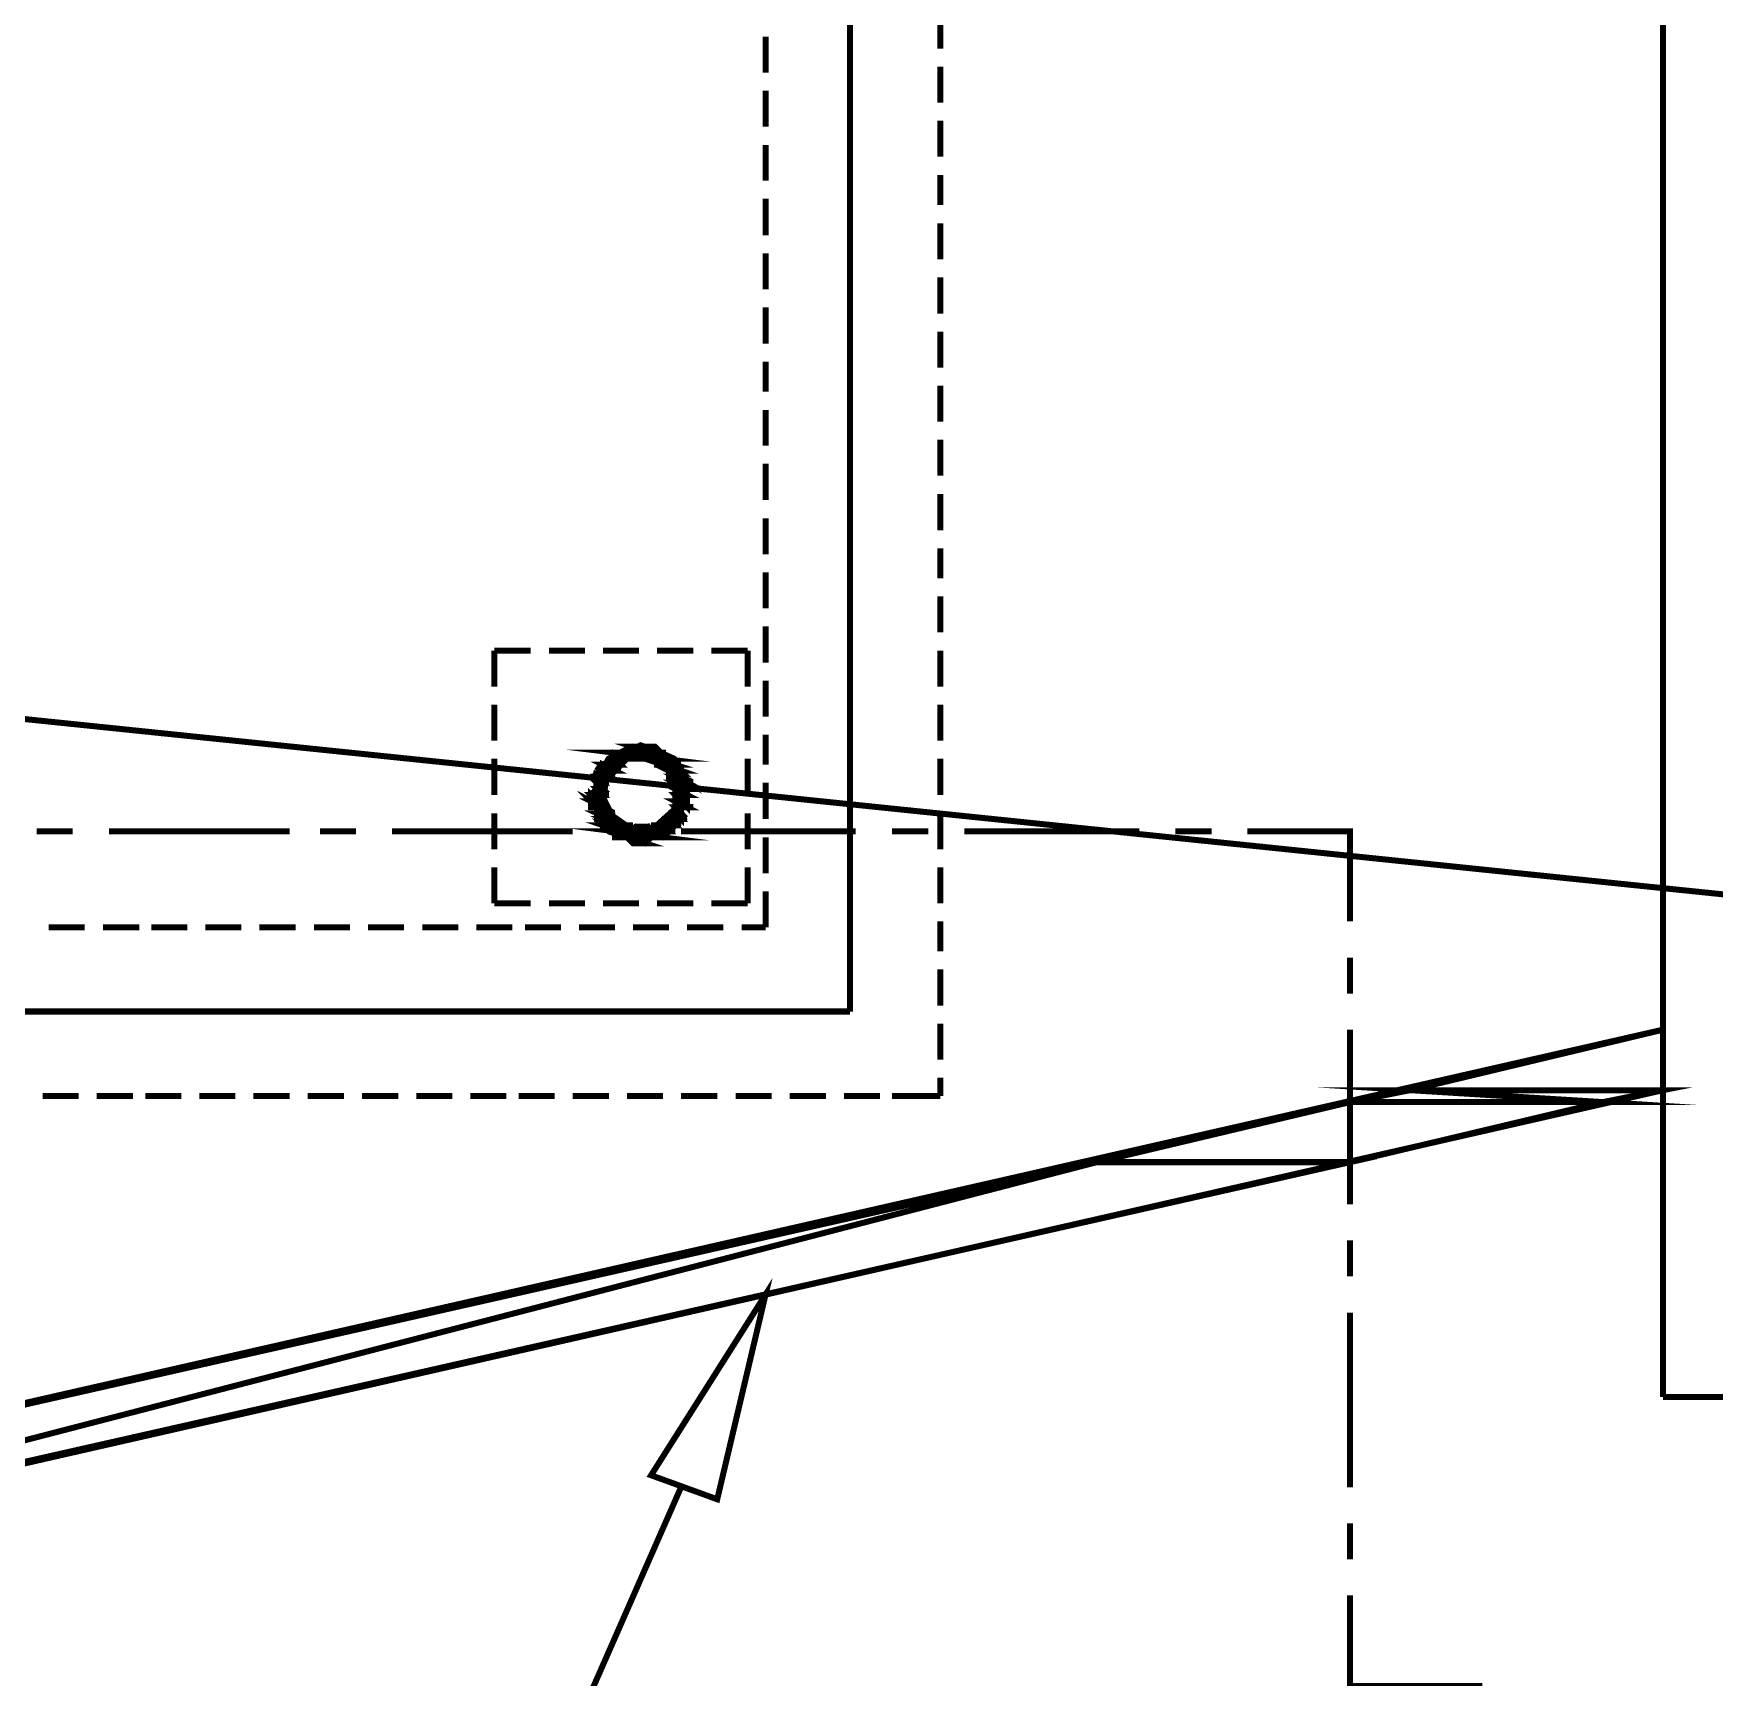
# Model space of a CAD drawing. Extents: x 0 to 210, y 0 to 297.
# Drawn here: x 83.7 to 95.53, y 228.95 to 240.53 of the extents above; entities that cross this region are included whole.
import ezdxf

# ---------------------------------------------------------------- set-up
doc = ezdxf.new("R2010")
doc.units = 0
doc.header["$MEASUREMENT"] = 0
for name, color, linetype in [('C00-00-00-BLACK', 7, 'Continuous'), ('C00-7E-FF', 150, 'Continuous'), ('CC6-C8-CA', 254, 'Continuous'), ('CFF-00-00', 1, 'Continuous')]:
    doc.layers.add(name, color=color, linetype=linetype)

msp = doc.modelspace()

# ---------------------------------------------------------------- linework, layer by layer
at = {"layer": 'C00-00-00-BLACK', "const_width": 0.0423}
for points in [[(95.1699, 251.272), (95.1699, 230.926)], [(89.4457, 233.641), (89.4457, 249.367)], [(90.0825, 240.422), (90.0825, 240.676)], [(88.8517, 240.253), (88.8517, 240.506)], [(90.0825, 240.041), (90.0825, 240.294)], [(88.8517, 239.871), (88.8517, 240.126)], [(90.0825, 239.66), (90.0825, 239.914)], [(88.8517, 239.491), (88.8517, 239.744)], [(90.0825, 239.321), (90.0825, 239.532)], [(88.8517, 239.106), (88.8517, 239.364)], [(90.0825, 238.937), (90.0825, 239.191)], [(88.8517, 238.726), (88.8517, 238.979)], [(90.0825, 238.556), (90.0825, 238.81)], [(88.8517, 238.344), (88.8517, 238.599)], [(90.0825, 238.175), (90.0825, 238.429)], [(88.8517, 238.006), (88.8517, 238.217)], [(90.0825, 237.794), (90.0825, 238.048)], [(88.8517, 237.625), (88.8517, 237.878)], [(90.0825, 237.414), (90.0825, 237.667)], [(88.8517, 237.244), (88.8517, 237.498)], [(90.0825, 237.03), (90.0825, 237.286)], [(88.8517, 236.86), (88.8517, 237.115)], [(90.0825, 236.691), (90.0825, 236.903)], [(88.8517, 236.48), (88.8517, 236.733)], [(90.0825, 236.31), (90.0825, 236.564)], [(88.8517, 236.098), (88.8517, 236.353)], [(86.9417, 236.183), (87.1982, 236.183)], [(86.9417, 235.928), (86.9417, 236.183)], [(87.3263, 236.183), (87.5799, 236.183)], [(87.7066, 236.183), (87.9602, 236.183)], [(88.0883, 236.183), (88.3419, 236.183)], [(88.4686, 236.183), (88.725, 236.183)], [(88.725, 236.183), (88.725, 235.928)], [(90.0825, 235.928), (90.0825, 236.183)], [(88.8517, 235.718), (88.8517, 235.971)], [(86.9417, 235.548), (86.9417, 235.802)], [(88.725, 235.802), (88.725, 235.548)], [(90.0825, 235.548), (90.0825, 235.802)], [(88.8517, 235.379), (88.8517, 235.591)], [(88.2992, 235.252), (88.2883, 235.295), (88.0731, 235.505), (88.0029, 235.505), (87.9711, 235.516), (87.6847, 235.368), (87.6639, 235.336)], [(88.2565, 235.295), (88.2456, 235.317), (88.0636, 235.463), (88.0029, 235.463), (87.9711, 235.474), (87.7591, 235.358), (87.7492, 235.336)], [(86.9417, 235.166), (86.9417, 235.421)], [(88.725, 235.421), (88.725, 235.166)], [(90.0825, 235.166), (90.0825, 235.421)], [(87.6639, 235.336), (87.6529, 235.304), (87.7591, 234.975), (87.7919, 234.953)], [(87.7492, 235.336), (87.7383, 235.315), (87.7066, 235.139), (87.7066, 235.079), (87.7164, 235.059), (87.8678, 234.953), (87.9189, 234.953)], [(88.0456, 234.953), (88.0869, 234.953), (88.204, 235.059), (88.2153, 235.079), (88.2248, 235.09), (88.2565, 235.244), (88.2565, 235.295)], [(88.1726, 234.953), (88.193, 234.975), (88.2992, 235.183), (88.2992, 235.252)], [(88.8517, 234.996), (88.8517, 235.252)], [(86.9417, 234.783), (86.9417, 235.037)], [(88.725, 235.037), (88.725, 234.783)], [(90.0825, 234.783), (90.0825, 235.037)], [(83.7198, 234.91), (83.9735, 234.91)], [(84.2299, 234.91), (85.5003, 234.91)], [(85.7141, 234.91), (85.9688, 234.91)], [(86.2224, 234.91), (87.4945, 234.91)], [(87.7492, 234.91), (88.0029, 234.91)], [(87.7919, 234.953), (87.8237, 234.932), (88.1408, 234.932), (88.1726, 234.953)], [(87.9189, 234.953), (87.9285, 234.943), (88.0346, 234.943), (88.0456, 234.953)], [(88.2565, 234.91), (89.487, 234.91)], [(88.8517, 234.614), (88.8517, 234.867)], [(89.7421, 234.91), (89.9982, 234.91)], [(90.2518, 234.91), (91.4823, 234.91)], [(91.736, 234.91), (91.991, 234.91)], [(92.2443, 234.91), (92.9665, 234.91), (92.9665, 234.275)], [(86.9417, 234.403), (86.9417, 234.657)], [(88.725, 234.657), (88.725, 234.403)], [(90.0825, 234.403), (90.0825, 234.657)], [(87.1982, 234.403), (86.9417, 234.403)], [(87.5799, 234.403), (87.3263, 234.403)], [(87.9602, 234.403), (87.7066, 234.403)], [(88.3419, 234.403), (88.0883, 234.403)], [(88.725, 234.403), (88.4686, 234.403)], [(88.8517, 234.234), (88.8517, 234.487)], [(90.0825, 234.064), (90.0825, 234.275)], [(83.8041, 234.234), (84.0574, 234.234)], [(84.1858, 234.234), (84.4419, 234.234)], [(84.5263, 234.234), (84.781, 234.234)], [(84.908, 234.234), (85.1613, 234.234)], [(85.2883, 234.234), (85.543, 234.234)], [(85.6728, 234.234), (85.9261, 234.234)], [(86.0531, 234.234), (86.3064, 234.234)], [(86.4348, 234.234), (86.6881, 234.234)], [(86.8151, 234.234), (87.0687, 234.234)], [(87.1569, 234.234), (87.4102, 234.234)], [(87.5372, 234.234), (87.7919, 234.234)], [(87.9189, 234.234), (88.1726, 234.234)], [(88.2992, 234.234), (88.5553, 234.234)], [(88.6837, 234.234), (88.8517, 234.234)], [(90.0825, 233.682), (90.0825, 233.937)], [(92.9665, 234.021), (92.9665, 233.767)], [(75.7894, 233.641), (89.4457, 233.641)], [(77.3162, 229.443), (95.1699, 233.513)], [(90.0825, 233.302), (90.0825, 233.555)], [(92.9665, 233.513), (92.9665, 232.283)], [(90.0825, 233.046), (90.0825, 233.175)], [(77.3162, 229.018), (95.1699, 233.087)], [(83.7614, 233.046), (84.0161, 233.046)], [(84.1431, 233.046), (84.3993, 233.046)], [(84.4846, 233.046), (84.7383, 233.046)], [(84.8653, 233.046), (85.1186, 233.046)], [(85.2456, 233.046), (85.5003, 233.046)], [(85.6273, 233.046), (85.8834, 233.046)], [(86.0104, 233.046), (86.2651, 233.046)], [(86.3921, 233.046), (86.6454, 233.046)], [(86.7724, 233.046), (87.0271, 233.046)], [(87.1142, 233.046), (87.3675, 233.046)], [(87.4945, 233.046), (87.7492, 233.046)], [(87.8762, 233.046), (88.1295, 233.046)], [(88.2565, 233.046), (88.5112, 233.046)], [(88.6411, 233.046), (88.8944, 233.046)], [(89.0214, 233.046), (89.2761, 233.046)], [(89.4031, 233.046), (89.6567, 233.046)], [(89.7421, 233.046), (90.0825, 233.046)], [(92.9665, 232.029), (92.9665, 231.775)], [(92.9665, 231.521), (92.9665, 230.291)], [(95.1699, 230.926), (103.568, 230.926)], [(92.9665, 230.037), (92.9665, 229.783)], [(92.9665, 229.529), (92.9665, 228.891), (93.8982, 228.891)]]:
    msp.add_lwpolyline(points, dxfattribs=at)
for points in [[(88.1295, 235.463), (87.7919, 235.463), (88.1295, 235.421), (88.1295, 235.463)], [(88.2992, 235.209), (88.2992, 235.263), (88.2082, 235.421), (88.0223, 235.505), (87.9602, 235.505), (87.9066, 235.505), (87.7464, 235.421), (87.661, 235.263), (87.661, 235.209), (87.661, 235.151), (87.7464, 234.976), (87.9066, 234.87), (87.9602, 234.87), (88.0223, 234.87), (88.2082, 234.976), (88.2992, 235.151), (88.2992, 235.209)], [(88.2565, 235.209), (88.2565, 235.272), (88.0332, 235.463), (87.9602, 235.463), (87.8953, 235.463), (87.7037, 235.272), (87.7037, 235.209), (87.7037, 235.157), (87.7824, 234.998), (87.9147, 234.913), (87.9602, 234.913), (88.0124, 234.913), (88.1712, 234.998), (88.2565, 235.157), (88.2565, 235.209)], [(87.7919, 235.463), (88.1295, 235.421), (87.7919, 235.421), (87.7919, 235.463)], [(87.8336, 235.463), (88.1295, 235.463), (87.7919, 235.463), (87.8336, 235.463)], [(88.0029, 235.505), (87.9189, 235.505), (88.0456, 235.463), (88.0029, 235.505)], [(87.8762, 235.463), (88.0883, 235.463), (87.8336, 235.463), (87.8762, 235.463)], [(88.0883, 235.463), (87.8336, 235.463), (88.0883, 235.463)], [(87.8336, 235.463), (88.0883, 235.463), (88.1295, 235.463), (87.8336, 235.463)], [(88.0883, 235.463), (87.8336, 235.463), (88.1295, 235.463), (88.0883, 235.463)], [(87.9189, 235.505), (88.0456, 235.463), (87.8762, 235.463), (87.9189, 235.505)], [(88.0456, 235.463), (87.8762, 235.463), (88.0883, 235.463), (88.0456, 235.463)], [(87.9602, 235.505), (88.0029, 235.505), (87.9189, 235.505), (87.9602, 235.505)], [(87.7066, 235.336), (87.7492, 235.295), (87.6639, 235.295), (87.7066, 235.336)], [(87.8336, 235.379), (87.7066, 235.379), (87.7919, 235.336), (87.8336, 235.379)], [(87.7066, 235.379), (87.7919, 235.336), (87.7066, 235.336), (87.7066, 235.379)], [(87.7492, 235.379), (87.8336, 235.379), (87.7066, 235.379), (87.7492, 235.379)], [(87.7919, 235.421), (87.9189, 235.421), (87.7492, 235.421), (87.7919, 235.421)], [(87.8762, 235.421), (87.9189, 235.421), (87.7492, 235.421), (87.8762, 235.421)], [(87.8762, 235.421), (87.7492, 235.421), (87.9189, 235.421), (87.8762, 235.421)], [(87.8336, 235.379), (87.7492, 235.379), (87.8336, 235.379)], [(87.8762, 235.421), (87.7895, 235.421), (87.8307, 235.379), (87.8762, 235.421)], [(87.7895, 235.421), (87.8307, 235.379), (87.7895, 235.379), (87.7895, 235.421)], [(88.1295, 235.421), (87.7919, 235.421), (88.1295, 235.421)], [(87.7919, 235.421), (88.1295, 235.421), (88.1726, 235.421), (87.7919, 235.421)], [(87.9602, 235.421), (87.7919, 235.421), (87.9189, 235.421), (87.9602, 235.421)], [(88.1295, 235.421), (87.9574, 235.421), (88.1726, 235.421), (88.1295, 235.421)], [(87.9574, 235.421), (88.1726, 235.421), (88.0029, 235.421), (87.9574, 235.421)], [(88.1726, 235.421), (88.0883, 235.421), (88.2153, 235.379), (88.1726, 235.421)], [(88.1726, 235.421), (88.0029, 235.421), (88.1726, 235.421)], [(88.0029, 235.421), (88.1726, 235.421), (88.0456, 235.421), (88.0029, 235.421)], [(88.2153, 235.379), (88.1295, 235.379), (88.2565, 235.336), (88.2153, 235.379)], [(88.1726, 235.421), (88.0456, 235.421), (88.1726, 235.421)], [(88.0456, 235.421), (88.1726, 235.421), (88.0883, 235.421), (88.0456, 235.421)], [(88.1295, 235.379), (88.2565, 235.336), (88.1726, 235.336), (88.1295, 235.379)], [(88.0883, 235.421), (88.2153, 235.379), (88.0883, 235.379), (88.0883, 235.421)], [(88.2153, 235.379), (88.0883, 235.379), (88.2153, 235.379)], [(88.0883, 235.379), (88.2153, 235.379), (88.1295, 235.379), (88.0883, 235.379)], [(88.2153, 235.379), (88.1295, 235.379), (88.2153, 235.379)], [(88.1295, 235.379), (88.2153, 235.379), (88.2565, 235.379), (88.1295, 235.379)], [(88.1726, 235.336), (88.2565, 235.295), (88.1726, 235.295), (88.1726, 235.336)], [(87.6639, 235.209), (87.7066, 235.166), (87.6226, 235.166), (87.6639, 235.209)], [(87.7492, 235.295), (87.6639, 235.295), (87.7066, 235.252), (87.7492, 235.295)], [(87.7066, 235.252), (87.6639, 235.252), (87.7066, 235.209), (87.7066, 235.252)], [(87.6639, 235.295), (87.7066, 235.252), (87.6639, 235.252), (87.6639, 235.295)], [(87.6639, 235.295), (87.7492, 235.295), (87.7919, 235.295), (87.6639, 235.295)], [(87.7492, 235.295), (87.7919, 235.295), (87.6639, 235.295), (87.7492, 235.295)], [(87.6639, 235.252), (87.7066, 235.209), (87.6639, 235.209), (87.6639, 235.252)], [(87.6639, 235.252), (87.7066, 235.252), (87.7492, 235.252), (87.6639, 235.252)], [(87.7066, 235.252), (87.7492, 235.252), (87.6639, 235.252), (87.7066, 235.252)], [(87.7919, 235.336), (87.7066, 235.336), (87.7492, 235.295), (87.7919, 235.336)], [(87.7919, 235.336), (87.7066, 235.336), (87.7919, 235.336)], [(87.7066, 235.336), (87.7919, 235.336), (87.8336, 235.336), (87.7066, 235.336)], [(88.2565, 235.336), (88.1726, 235.336), (88.2565, 235.295), (88.2565, 235.336)], [(88.2565, 235.295), (88.2153, 235.295), (88.2992, 235.252), (88.2565, 235.295)], [(88.2992, 235.252), (88.2153, 235.252), (88.2992, 235.209), (88.2992, 235.252)], [(88.2565, 235.295), (88.1726, 235.295), (88.2565, 235.295)], [(88.1726, 235.295), (88.2565, 235.295), (88.2153, 235.295), (88.1726, 235.295)], [(88.2153, 235.295), (88.2992, 235.252), (88.2153, 235.252), (88.2153, 235.295)], [(88.2153, 235.252), (88.2992, 235.209), (88.2153, 235.209), (88.2153, 235.252)], [(88.2153, 235.252), (88.2992, 235.252), (88.3419, 235.252), (88.2153, 235.252)], [(88.2992, 235.252), (88.3419, 235.252), (88.2153, 235.252), (88.2992, 235.252)], [(88.2153, 235.209), (88.2992, 235.166), (88.2153, 235.166), (88.2153, 235.209)], [(87.6226, 235.122), (87.7066, 235.079), (87.6639, 235.079), (87.6226, 235.122)], [(87.7066, 235.122), (87.6226, 235.122), (87.7066, 235.079), (87.7066, 235.122)], [(87.7066, 235.166), (87.6226, 235.166), (87.7066, 235.082), (87.7066, 235.166)], [(87.6226, 235.166), (87.7066, 235.082), (87.6226, 235.082), (87.6226, 235.166)], [(87.7066, 235.166), (87.6226, 235.166), (87.7066, 235.166)], [(87.6226, 235.166), (87.7066, 235.166), (87.7492, 235.166), (87.6226, 235.166)], [(87.7066, 235.209), (87.6639, 235.209), (87.7066, 235.166), (87.7066, 235.209)], [(87.6639, 235.079), (87.7066, 235.037), (87.6639, 235.037), (87.6639, 235.079)], [(88.2992, 235.209), (88.2153, 235.209), (88.2992, 235.166), (88.2992, 235.209)], [(88.2992, 235.122), (88.2153, 235.122), (88.2992, 235.079), (88.2992, 235.122)], [(88.2992, 235.166), (88.2153, 235.166), (88.2992, 235.082), (88.2992, 235.166)], [(88.2153, 235.166), (88.2992, 235.082), (88.2153, 235.082), (88.2153, 235.166)], [(88.2153, 235.122), (88.2992, 235.079), (88.2153, 235.079), (88.2153, 235.122)], [(88.2153, 235.079), (88.2565, 235.037), (88.2153, 235.037), (88.2153, 235.079)], [(87.7492, 235.037), (87.6639, 235.037), (87.7492, 234.996), (87.7492, 235.037)], [(87.7066, 235.082), (87.6226, 235.082), (87.7066, 235.082)], [(87.6226, 235.082), (87.7066, 235.082), (87.7492, 235.082), (87.6226, 235.082)], [(87.7066, 235.079), (87.6639, 235.079), (87.7066, 235.037), (87.7066, 235.079)], [(87.7492, 234.996), (87.7066, 234.996), (87.7919, 234.953), (87.7492, 234.996)], [(87.6639, 235.037), (87.7492, 234.996), (87.6639, 234.996), (87.6639, 235.037)], [(87.7492, 235.037), (87.7919, 235.037), (87.6639, 235.037), (87.7492, 235.037)], [(87.7492, 235.037), (87.6639, 235.037), (87.7066, 235.037), (87.7492, 235.037)], [(87.7492, 234.996), (87.6639, 234.996), (87.7066, 234.996), (87.7492, 234.996)], [(87.6639, 234.996), (87.7492, 234.996), (87.7919, 234.996), (87.6639, 234.996)], [(87.7066, 234.996), (87.7919, 234.953), (87.7066, 234.953), (87.7066, 234.996)], [(88.1726, 234.996), (88.2153, 234.953), (88.1295, 234.953), (88.1726, 234.996)], [(88.2153, 235.037), (88.2565, 234.996), (88.1726, 234.996), (88.2153, 235.037)], [(88.2565, 234.996), (88.1726, 234.996), (88.2153, 234.953), (88.2565, 234.996)], [(88.2565, 234.996), (88.1726, 234.996), (88.2565, 234.996)], [(88.1726, 234.996), (88.2565, 234.996), (88.2992, 234.996), (88.1726, 234.996)], [(88.2565, 235.037), (88.2153, 235.037), (88.2565, 234.996), (88.2565, 235.037)], [(88.2565, 235.079), (88.2153, 235.079), (88.2565, 235.037), (88.2565, 235.079)], [(88.2992, 235.082), (88.2153, 235.082), (88.2992, 235.082)], [(88.2153, 235.082), (88.2992, 235.082), (88.3419, 235.082), (88.2153, 235.082)], [(88.2565, 235.079), (88.2992, 235.079), (88.2153, 235.079), (88.2565, 235.079)], [(88.2565, 235.079), (88.2153, 235.079), (88.2992, 235.079), (88.2565, 235.079)], [(88.1726, 234.91), (87.7919, 234.91), (88.1295, 234.867), (88.1726, 234.91)], [(87.8336, 234.953), (87.7066, 234.953), (87.8336, 234.91), (87.8336, 234.953)], [(87.7066, 234.953), (87.8336, 234.91), (87.7492, 234.91), (87.7066, 234.953)], [(87.8336, 234.953), (87.8762, 234.953), (87.7066, 234.953), (87.8336, 234.953)], [(87.8336, 234.953), (87.7066, 234.953), (87.7919, 234.953), (87.8336, 234.953)], [(87.8762, 234.91), (87.9189, 234.91), (87.7492, 234.91), (87.8762, 234.91)], [(87.8762, 234.91), (87.7492, 234.91), (87.8336, 234.91), (87.8762, 234.91)], [(87.9189, 234.91), (87.9602, 234.91), (87.7492, 234.91), (87.9189, 234.91)], [(87.9189, 234.91), (87.7492, 234.91), (87.8762, 234.91), (87.9189, 234.91)], [(87.9189, 234.91), (87.7492, 234.91), (87.9189, 234.91)], [(87.7492, 234.91), (87.9189, 234.91), (87.7919, 234.91), (87.7492, 234.91)], [(87.8762, 234.867), (88.0456, 234.867), (88.0029, 234.826), (87.8762, 234.867)], [(87.7919, 234.91), (88.1295, 234.867), (87.7919, 234.867), (87.7919, 234.91)], [(87.9602, 234.91), (88.0029, 234.91), (87.7919, 234.91), (87.9602, 234.91)], [(87.9602, 234.91), (87.7919, 234.91), (87.9189, 234.91), (87.9602, 234.91)], [(88.1295, 234.867), (87.7919, 234.867), (88.0883, 234.867), (88.1295, 234.867)], [(87.7919, 234.867), (88.0883, 234.867), (87.8336, 234.867), (87.7919, 234.867)], [(87.8762, 234.867), (87.9189, 234.826), (88.0029, 234.826), (87.8762, 234.867)], [(88.0883, 234.867), (87.8336, 234.867), (88.0456, 234.867), (88.0883, 234.867)], [(87.8336, 234.867), (88.0456, 234.867), (87.8762, 234.867), (87.8336, 234.867)], [(88.0456, 234.867), (87.8762, 234.867), (88.0456, 234.867)], [(87.8762, 234.867), (88.0456, 234.867), (88.0883, 234.867), (87.8762, 234.867)], [(88.0029, 234.91), (88.1726, 234.91), (87.9602, 234.91), (88.0029, 234.91)], [(88.0456, 234.91), (88.1726, 234.91), (88.0029, 234.91), (88.0456, 234.91)], [(88.1726, 234.91), (88.0029, 234.91), (88.1726, 234.91)], [(88.0883, 234.91), (88.1726, 234.91), (88.0456, 234.91), (88.0883, 234.91)], [(88.1726, 234.91), (88.0456, 234.91), (88.1726, 234.91)], [(88.0456, 234.91), (88.1726, 234.91), (88.2153, 234.91), (88.0456, 234.91)], [(88.1726, 234.91), (88.0456, 234.91), (88.1726, 234.91)], [(88.1295, 234.953), (88.1726, 234.91), (88.0883, 234.91), (88.1295, 234.953)], [(88.1726, 234.91), (88.0883, 234.91), (88.1726, 234.91)], [(88.2153, 234.953), (88.1295, 234.953), (88.1726, 234.91), (88.2153, 234.953)], [(88.2153, 234.953), (88.1295, 234.953), (88.2153, 234.953)], [(88.1295, 234.953), (88.2153, 234.953), (88.2565, 234.953), (88.1295, 234.953)], [(87.9189, 234.826), (88.0029, 234.826), (87.9602, 234.826), (87.9189, 234.826)]]:
    msp.add_lwpolyline(points, close=True, dxfattribs=at)
at = {"layer": 'C00-00-00-BLACK'}
for points in [[(87.9189, 235.505), (88.0456, 235.463), (87.8762, 235.463), (87.9189, 235.505)], [(87.9602, 235.505), (88.0029, 235.505), (87.9189, 235.505), (87.9602, 235.505)], [(88.0029, 235.505), (87.9189, 235.505), (88.0456, 235.463), (88.0029, 235.505)], [(87.7492, 235.379), (87.8336, 235.379), (87.7066, 235.379), (87.7492, 235.379)], [(87.8336, 235.379), (87.7066, 235.379), (87.7919, 235.336), (87.8336, 235.379)], [(87.7066, 235.379), (87.7919, 235.336), (87.7066, 235.336), (87.7066, 235.379)], [(87.7919, 235.421), (87.9189, 235.421), (87.7492, 235.421), (87.7919, 235.421)], [(87.8762, 235.421), (87.9189, 235.421), (87.7492, 235.421), (87.8762, 235.421)], [(87.8762, 235.421), (87.7492, 235.421), (87.9189, 235.421), (87.8762, 235.421)], [(87.8336, 235.379), (87.7492, 235.379), (87.8336, 235.379)], [(87.8762, 235.421), (87.7895, 235.421), (87.8307, 235.379), (87.8762, 235.421)], [(87.7895, 235.421), (87.8307, 235.379), (87.7895, 235.379), (87.7895, 235.421)], [(87.8336, 235.463), (88.1295, 235.463), (87.7919, 235.463), (87.8336, 235.463)], [(88.1295, 235.463), (87.7919, 235.463), (88.1295, 235.421), (88.1295, 235.463)], [(87.7919, 235.463), (88.1295, 235.421), (87.7919, 235.421), (87.7919, 235.463)], [(88.1295, 235.421), (87.7919, 235.421), (88.1295, 235.421)], [(87.7919, 235.421), (88.1295, 235.421), (88.1726, 235.421), (87.7919, 235.421)], [(87.9602, 235.421), (87.7919, 235.421), (87.9189, 235.421), (87.9602, 235.421)], [(87.8762, 235.463), (88.0883, 235.463), (87.8336, 235.463), (87.8762, 235.463)], [(88.0883, 235.463), (87.8336, 235.463), (88.0883, 235.463)], [(87.8336, 235.463), (88.0883, 235.463), (88.1295, 235.463), (87.8336, 235.463)], [(88.0883, 235.463), (87.8336, 235.463), (88.1295, 235.463), (88.0883, 235.463)], [(88.0456, 235.463), (87.8762, 235.463), (88.0883, 235.463), (88.0456, 235.463)], [(88.1295, 235.421), (87.9574, 235.421), (88.1726, 235.421), (88.1295, 235.421)], [(87.9574, 235.421), (88.1726, 235.421), (88.0029, 235.421), (87.9574, 235.421)], [(88.1726, 235.421), (88.0029, 235.421), (88.1726, 235.421)], [(88.0029, 235.421), (88.1726, 235.421), (88.0456, 235.421), (88.0029, 235.421)], [(88.1726, 235.421), (88.0456, 235.421), (88.1726, 235.421)], [(88.0456, 235.421), (88.1726, 235.421), (88.0883, 235.421), (88.0456, 235.421)], [(88.1726, 235.421), (88.0883, 235.421), (88.2153, 235.379), (88.1726, 235.421)], [(88.0883, 235.421), (88.2153, 235.379), (88.0883, 235.379), (88.0883, 235.421)], [(88.2153, 235.379), (88.0883, 235.379), (88.2153, 235.379)], [(88.0883, 235.379), (88.2153, 235.379), (88.1295, 235.379), (88.0883, 235.379)], [(88.2153, 235.379), (88.1295, 235.379), (88.2153, 235.379)], [(88.1295, 235.379), (88.2153, 235.379), (88.2565, 235.379), (88.1295, 235.379)], [(88.2153, 235.379), (88.1295, 235.379), (88.2565, 235.336), (88.2153, 235.379)], [(88.1295, 235.379), (88.2565, 235.336), (88.1726, 235.336), (88.1295, 235.379)], [(87.7066, 235.336), (87.7492, 235.295), (87.6639, 235.295), (87.7066, 235.336)], [(87.6639, 235.295), (87.7492, 235.295), (87.7919, 235.295), (87.6639, 235.295)], [(87.7492, 235.295), (87.7919, 235.295), (87.6639, 235.295), (87.7492, 235.295)], [(87.7492, 235.295), (87.6639, 235.295), (87.7066, 235.252), (87.7492, 235.295)], [(87.6639, 235.295), (87.7066, 235.252), (87.6639, 235.252), (87.6639, 235.295)], [(87.6639, 235.252), (87.7066, 235.252), (87.7492, 235.252), (87.6639, 235.252)], [(87.7066, 235.252), (87.7492, 235.252), (87.6639, 235.252), (87.7066, 235.252)], [(87.7066, 235.252), (87.6639, 235.252), (87.7066, 235.209), (87.7066, 235.252)], [(87.6639, 235.252), (87.7066, 235.209), (87.6639, 235.209), (87.6639, 235.252)], [(87.7919, 235.336), (87.7066, 235.336), (87.7919, 235.336)], [(87.7066, 235.336), (87.7919, 235.336), (87.8336, 235.336), (87.7066, 235.336)], [(87.7919, 235.336), (87.7066, 235.336), (87.7492, 235.295), (87.7919, 235.336)], [(88.2565, 235.336), (88.1726, 235.336), (88.2565, 235.295), (88.2565, 235.336)], [(88.1726, 235.336), (88.2565, 235.295), (88.1726, 235.295), (88.1726, 235.336)], [(88.2565, 235.295), (88.1726, 235.295), (88.2565, 235.295)], [(88.1726, 235.295), (88.2565, 235.295), (88.2153, 235.295), (88.1726, 235.295)], [(88.2565, 235.295), (88.2153, 235.295), (88.2992, 235.252), (88.2565, 235.295)], [(88.2153, 235.295), (88.2992, 235.252), (88.2153, 235.252), (88.2153, 235.295)], [(88.2153, 235.252), (88.2992, 235.252), (88.3419, 235.252), (88.2153, 235.252)], [(88.2992, 235.252), (88.3419, 235.252), (88.2153, 235.252), (88.2992, 235.252)], [(88.2992, 235.252), (88.2153, 235.252), (88.2992, 235.209), (88.2992, 235.252)], [(88.2153, 235.252), (88.2992, 235.209), (88.2153, 235.209), (88.2153, 235.252)], [(87.6639, 235.209), (87.7066, 235.166), (87.6226, 235.166), (87.6639, 235.209)], [(87.7066, 235.166), (87.6226, 235.166), (87.7066, 235.166)], [(87.6226, 235.166), (87.7066, 235.166), (87.7492, 235.166), (87.6226, 235.166)], [(87.7066, 235.166), (87.6226, 235.166), (87.7066, 235.082), (87.7066, 235.166)], [(87.6226, 235.166), (87.7066, 235.082), (87.6226, 235.082), (87.6226, 235.166)], [(87.7066, 235.122), (87.6226, 235.122), (87.7066, 235.079), (87.7066, 235.122)], [(87.6226, 235.122), (87.7066, 235.079), (87.6639, 235.079), (87.6226, 235.122)], [(87.7066, 235.209), (87.6639, 235.209), (87.7066, 235.166), (87.7066, 235.209)], [(88.2992, 235.209), (88.2153, 235.209), (88.2992, 235.166), (88.2992, 235.209)], [(88.2153, 235.209), (88.2992, 235.166), (88.2153, 235.166), (88.2153, 235.209)], [(88.2992, 235.166), (88.2153, 235.166), (88.2992, 235.082), (88.2992, 235.166)], [(88.2153, 235.166), (88.2992, 235.082), (88.2153, 235.082), (88.2153, 235.166)], [(88.2992, 235.122), (88.2153, 235.122), (88.2992, 235.079), (88.2992, 235.122)], [(88.2153, 235.122), (88.2992, 235.079), (88.2153, 235.079), (88.2153, 235.122)], [(87.7066, 235.082), (87.6226, 235.082), (87.7066, 235.082)], [(87.6226, 235.082), (87.7066, 235.082), (87.7492, 235.082), (87.6226, 235.082)], [(87.7066, 235.079), (87.6639, 235.079), (87.7066, 235.037), (87.7066, 235.079)], [(87.6639, 235.079), (87.7066, 235.037), (87.6639, 235.037), (87.6639, 235.079)], [(87.7492, 235.037), (87.7919, 235.037), (87.6639, 235.037), (87.7492, 235.037)], [(87.7492, 235.037), (87.6639, 235.037), (87.7066, 235.037), (87.7492, 235.037)], [(87.7492, 235.037), (87.6639, 235.037), (87.7492, 234.996), (87.7492, 235.037)], [(87.6639, 235.037), (87.7492, 234.996), (87.6639, 234.996), (87.6639, 235.037)], [(88.2153, 235.037), (88.2565, 234.996), (88.1726, 234.996), (88.2153, 235.037)], [(88.2992, 235.082), (88.2153, 235.082), (88.2992, 235.082)], [(88.2153, 235.082), (88.2992, 235.082), (88.3419, 235.082), (88.2153, 235.082)], [(88.2565, 235.079), (88.2992, 235.079), (88.2153, 235.079), (88.2565, 235.079)], [(88.2565, 235.079), (88.2153, 235.079), (88.2992, 235.079), (88.2565, 235.079)], [(88.2565, 235.079), (88.2153, 235.079), (88.2565, 235.037), (88.2565, 235.079)], [(88.2153, 235.079), (88.2565, 235.037), (88.2153, 235.037), (88.2153, 235.079)], [(88.2565, 235.037), (88.2153, 235.037), (88.2565, 234.996), (88.2565, 235.037)], [(87.7492, 234.996), (87.6639, 234.996), (87.7066, 234.996), (87.7492, 234.996)], [(87.6639, 234.996), (87.7492, 234.996), (87.7919, 234.996), (87.6639, 234.996)], [(87.7492, 234.996), (87.7066, 234.996), (87.7919, 234.953), (87.7492, 234.996)], [(87.7066, 234.996), (87.7919, 234.953), (87.7066, 234.953), (87.7066, 234.996)], [(87.8336, 234.953), (87.8762, 234.953), (87.7066, 234.953), (87.8336, 234.953)], [(87.8336, 234.953), (87.7066, 234.953), (87.7919, 234.953), (87.8336, 234.953)], [(87.8336, 234.953), (87.7066, 234.953), (87.8336, 234.91), (87.8336, 234.953)], [(87.7066, 234.953), (87.8336, 234.91), (87.7492, 234.91), (87.7066, 234.953)], [(87.8762, 234.91), (87.9189, 234.91), (87.7492, 234.91), (87.8762, 234.91)], [(87.8762, 234.91), (87.7492, 234.91), (87.8336, 234.91), (87.8762, 234.91)], [(87.9189, 234.91), (87.9602, 234.91), (87.7492, 234.91), (87.9189, 234.91)], [(87.9189, 234.91), (87.7492, 234.91), (87.8762, 234.91), (87.9189, 234.91)], [(87.9189, 234.91), (87.7492, 234.91), (87.9189, 234.91)], [(87.7492, 234.91), (87.9189, 234.91), (87.7919, 234.91), (87.7492, 234.91)], [(87.9602, 234.91), (88.0029, 234.91), (87.7919, 234.91), (87.9602, 234.91)], [(87.9602, 234.91), (87.7919, 234.91), (87.9189, 234.91), (87.9602, 234.91)], [(88.1726, 234.91), (87.7919, 234.91), (88.1295, 234.867), (88.1726, 234.91)], [(87.7919, 234.91), (88.1295, 234.867), (87.7919, 234.867), (87.7919, 234.91)], [(88.0029, 234.91), (88.1726, 234.91), (87.9602, 234.91), (88.0029, 234.91)], [(88.0456, 234.91), (88.1726, 234.91), (88.0029, 234.91), (88.0456, 234.91)], [(88.1726, 234.91), (88.0029, 234.91), (88.1726, 234.91)], [(88.0883, 234.91), (88.1726, 234.91), (88.0456, 234.91), (88.0883, 234.91)], [(88.1726, 234.91), (88.0456, 234.91), (88.1726, 234.91)], [(88.0456, 234.91), (88.1726, 234.91), (88.2153, 234.91), (88.0456, 234.91)], [(88.1726, 234.91), (88.0456, 234.91), (88.1726, 234.91)], [(88.1295, 234.953), (88.1726, 234.91), (88.0883, 234.91), (88.1295, 234.953)], [(88.1726, 234.91), (88.0883, 234.91), (88.1726, 234.91)], [(88.1726, 234.996), (88.2153, 234.953), (88.1295, 234.953), (88.1726, 234.996)], [(88.2153, 234.953), (88.1295, 234.953), (88.2153, 234.953)], [(88.1295, 234.953), (88.2153, 234.953), (88.2565, 234.953), (88.1295, 234.953)], [(88.2153, 234.953), (88.1295, 234.953), (88.1726, 234.91), (88.2153, 234.953)], [(88.2565, 234.996), (88.1726, 234.996), (88.2565, 234.996)], [(88.1726, 234.996), (88.2565, 234.996), (88.2992, 234.996), (88.1726, 234.996)], [(88.2565, 234.996), (88.1726, 234.996), (88.2153, 234.953), (88.2565, 234.996)], [(88.1295, 234.867), (87.7919, 234.867), (88.0883, 234.867), (88.1295, 234.867)], [(87.7919, 234.867), (88.0883, 234.867), (87.8336, 234.867), (87.7919, 234.867)], [(88.0883, 234.867), (87.8336, 234.867), (88.0456, 234.867), (88.0883, 234.867)], [(87.8336, 234.867), (88.0456, 234.867), (87.8762, 234.867), (87.8336, 234.867)], [(88.0456, 234.867), (87.8762, 234.867), (88.0456, 234.867)], [(87.8762, 234.867), (88.0456, 234.867), (88.0883, 234.867), (87.8762, 234.867)], [(87.8762, 234.867), (87.9189, 234.826), (88.0029, 234.826), (87.8762, 234.867)], [(87.8762, 234.867), (88.0456, 234.867), (88.0029, 234.826), (87.8762, 234.867)], [(87.9189, 234.826), (88.0029, 234.826), (87.9602, 234.826), (87.9189, 234.826)]]:
    msp.add_lwpolyline(points, close=True, dxfattribs=at)
at = {"layer": 'C00-7E-FF', "const_width": 0.0423}
msp.add_lwpolyline([(88.0456, 230.375), (88.8517, 231.648), (88.5112, 230.206), (88.0456, 230.375)], close=True, dxfattribs=at)
at = {"layer": 'C00-7E-FF'}
msp.add_lwpolyline([(88.0456, 230.375), (88.8517, 231.648), (88.5112, 230.206), (88.0456, 230.375)], close=True, dxfattribs=at)
at = {"layer": 'C00-7E-FF', "const_width": 0.0423}
msp.add_lwpolyline([(88.2565, 230.291), (86.2651, 225.756), (55.0912, 225.756)], dxfattribs=at)
at = {"layer": 'CC6-C8-CA', "const_width": 0.0423}
for points in [[(95.1699, 233.513), (95.1699, 233.087), (93.3898, 233.087), (95.1699, 233.513)], [(92.9665, 233.003), (92.9665, 232.58), (91.1835, 232.58), (92.9665, 233.003)], [(95.1699, 233.087), (93.3898, 233.087), (94.7469, 233.003), (95.1699, 233.087)], [(93.3898, 233.087), (94.7469, 233.003), (92.9665, 233.003), (93.3898, 233.087)], [(94.7469, 233.003), (92.9665, 233.003), (92.9665, 232.58), (94.7469, 233.003)], [(91.1835, 232.58), (77.3162, 229.443), (79.0967, 229.443), (91.1835, 232.58)], [(91.1835, 232.58), (92.9665, 232.58), (79.0967, 229.443), (91.1835, 232.58)]]:
    msp.add_lwpolyline(points, close=True, dxfattribs=at)
at = {"layer": 'CC6-C8-CA'}
for points in [[(95.1699, 233.513), (95.1699, 233.087), (93.3898, 233.087), (95.1699, 233.513)], [(92.9665, 233.003), (92.9665, 232.58), (91.1835, 232.58), (92.9665, 233.003)], [(93.3898, 233.087), (94.7469, 233.003), (92.9665, 233.003), (93.3898, 233.087)], [(94.7469, 233.003), (92.9665, 233.003), (92.9665, 232.58), (94.7469, 233.003)], [(95.1699, 233.087), (93.3898, 233.087), (94.7469, 233.003), (95.1699, 233.087)], [(91.1835, 232.58), (77.3162, 229.443), (79.0967, 229.443), (91.1835, 232.58)], [(91.1835, 232.58), (92.9665, 232.58), (79.0967, 229.443), (91.1835, 232.58)]]:
    msp.add_lwpolyline(points, close=True, dxfattribs=at)
at = {"layer": 'CFF-00-00', "const_width": 0.0423}
msp.add_lwpolyline([(97.0361, 234.317), (83.4651, 235.718)], dxfattribs=at)

doc.saveas('drawing.dxf')
